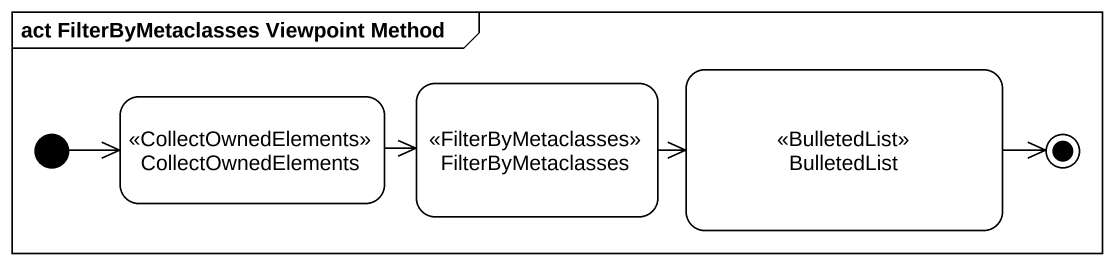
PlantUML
@startuml
mainframe act FilterByMetaclasses Viewpoint Method
hide empty description
state CollectOwnedElements <<CollectOwnedElements>>
state FilterByMetaclasses <<FilterByMetaclasses>>
state BulletedList <<BulletedList>>
[*] -right-> CollectOwnedElements
CollectOwnedElements -right-> FilterByMetaclasses
FilterByMetaclasses -right-> BulletedList
BulletedList -right-> [*]
@enduml
